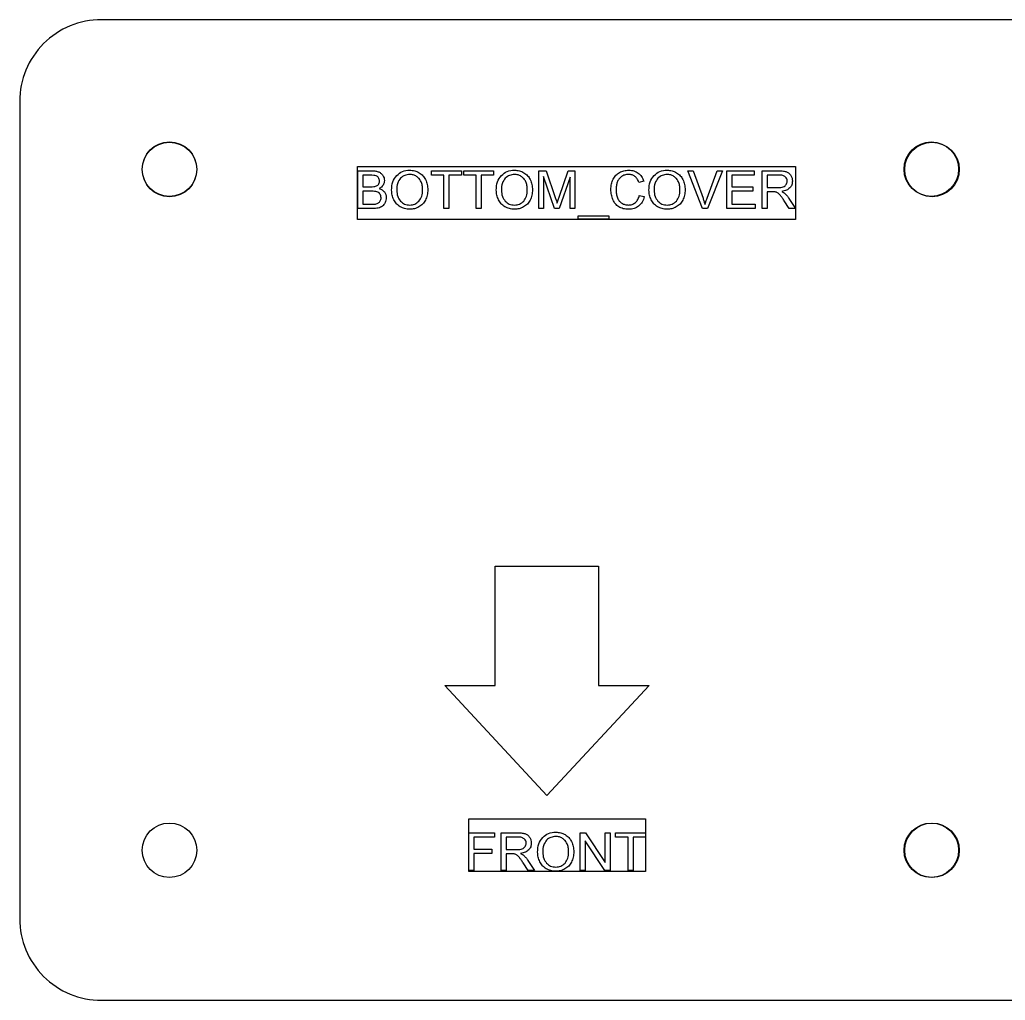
# Model space of a CAD drawing. Header units: millimetres. Extents: x 14 to 304, y 40 to 185.
# Drawn here: x 13.7 to 86.1, y 40.2 to 112.3 of the extents above; entities that cross this region are included whole.
import ezdxf

# ---------------------------------------------------------------- set-up
doc = ezdxf.new("R2010")
doc.units = ezdxf.units.MM
doc.layers.get('0').update_dxf_attribs({"linetype": 'CONTINUOUS'})

msp = doc.modelspace()

# ---------------------------------------------------------------- linework, layer by layer
for p, q in [((38.51, 98.39), (38.51, 101.167)), ((38.51, 101.167), (39.552, 101.167)), ((39.433, 100.84), (38.878, 100.84)), ((38.878, 100.84), (38.878, 100)), ((43.923, 100.84), (43.923, 101.167)), ((43.923, 101.167), (46.125, 101.167)), ((44.839, 100.84), (43.923, 100.84)), ((44.839, 98.39), (44.839, 100.84)), ((46.125, 100.84), (45.206, 100.84)), ((45.206, 100.84), (45.206, 98.39)), ((46.125, 101.167), (46.125, 100.84)), ((46.294, 100.84), (46.294, 101.167)), ((46.294, 101.167), (48.496, 101.167)), ((47.209, 100.84), (46.294, 100.84)), ((47.209, 98.39), (47.209, 100.84)), ((48.496, 100.84), (47.577, 100.84)), ((47.577, 100.84), (47.577, 98.39)), ((48.496, 101.167), (48.496, 100.84)), ((51.81, 98.39), (51.81, 101.167)), ((51.81, 101.167), (52.363, 101.167)), ((52.967, 98.39), (52.164, 100.754)), ((52.164, 100.754), (52.164, 98.39)), ((52.363, 101.167), (53.02, 99.201)), ((54.106, 100.714), (53.299, 98.39)), ((53.301, 99.235), (53.966, 101.167)), ((53.966, 101.167), (54.46, 101.167)), ((54.106, 98.39), (54.106, 100.714)), ((54.46, 101.167), (54.46, 98.39)), ((63.826, 98.39), (62.75, 101.167)), ((62.75, 101.167), (63.148, 101.167)), ((63.148, 101.167), (63.87, 99.149)), ((64.166, 99.149), (64.916, 101.167)), ((65.291, 101.167), (64.204, 98.39)), ((64.916, 101.167), (65.291, 101.167)), ((65.628, 98.39), (65.628, 101.167)), ((65.628, 101.167), (67.637, 101.167)), ((67.637, 100.84), (65.996, 100.84)), ((65.996, 100.84), (65.996, 99.989)), ((67.637, 101.167), (67.637, 100.84)), ((68.215, 98.39), (68.215, 101.167)), ((68.215, 101.167), (69.446, 101.167)), ((69.462, 100.86), (68.582, 100.86)), ((68.582, 100.86), (68.582, 99.941)), ((38.878, 100), (39.478, 100)), ((59.514, 100.406), (59.152, 100.32)), ((65.996, 99.989), (67.533, 99.989)), ((67.533, 99.989), (67.533, 99.663)), ((68.582, 99.941), (69.373, 99.941)), ((39.52, 99.672), (38.878, 99.672)), ((38.878, 99.672), (38.878, 98.717)), ((59.194, 99.363), (59.561, 99.271)), ((67.533, 99.663), (65.996, 99.663)), ((65.996, 99.663), (65.996, 98.717)), ((69.009, 99.623), (68.582, 99.623)), ((68.582, 99.623), (68.582, 98.39)), ((38.878, 98.717), (39.569, 98.717)), ((65.996, 98.717), (67.701, 98.717)), ((67.701, 98.717), (67.701, 98.39)), ((70.201, 98.39), (69.833, 98.967)), ((70.18, 99.146), (70.663, 98.39)), ((39.569, 98.39), (38.51, 98.39)), ((45.206, 98.39), (44.839, 98.39)), ((47.577, 98.39), (47.209, 98.39)), ((52.164, 98.39), (51.81, 98.39)), ((53.299, 98.39), (52.967, 98.39)), ((54.46, 98.39), (54.106, 98.39)), ((54.695, 97.618), (54.695, 97.865)), ((54.695, 97.865), (56.956, 97.865)), ((56.956, 97.865), (56.956, 97.618)), ((64.204, 98.39), (63.826, 98.39)), ((67.701, 98.39), (65.628, 98.39)), ((68.582, 98.39), (68.215, 98.39)), ((70.663, 98.39), (70.201, 98.39)), ((56.956, 97.618), (54.695, 97.618)), ((46.684, 49.769), (46.684, 52.547)), ((46.684, 52.547), (48.557, 52.547)), ((48.557, 52.219), (47.051, 52.219)), ((47.051, 52.219), (47.051, 51.359)), ((48.557, 52.547), (48.557, 52.219)), ((49.041, 49.769), (49.041, 52.547)), ((49.041, 52.547), (50.272, 52.547)), ((50.287, 52.24), (49.408, 52.24)), ((49.408, 52.24), (49.408, 51.321)), ((54.852, 49.769), (54.852, 52.547)), ((54.852, 52.547), (55.229, 52.547)), ((55.229, 52.547), (56.688, 50.366)), ((56.688, 50.366), (56.688, 52.547)), ((56.688, 52.547), (57.041, 52.547)), ((57.041, 52.547), (57.041, 49.769)), ((57.45, 52.219), (57.45, 52.547)), ((57.45, 52.547), (59.652, 52.547)), ((58.365, 52.219), (57.45, 52.219)), ((58.365, 49.769), (58.365, 52.219)), ((59.652, 52.219), (58.733, 52.219)), ((58.733, 52.219), (58.733, 49.769)), ((59.652, 52.547), (59.652, 52.219)), ((56.663, 49.769), (55.204, 51.952)), ((55.204, 51.952), (55.204, 49.769)), ((47.051, 51.359), (48.355, 51.359)), ((48.355, 51.031), (47.051, 51.031)), ((47.051, 51.031), (47.051, 49.769)), ((48.355, 51.359), (48.355, 51.031)), ((49.408, 51.321), (50.198, 51.321)), ((49.835, 51.002), (49.408, 51.002)), ((49.408, 51.002), (49.408, 49.769)), ((51.026, 49.769), (50.659, 50.347)), ((51.006, 50.525), (51.489, 49.769)), ((47.051, 49.769), (46.684, 49.769)), ((49.408, 49.769), (49.041, 49.769)), ((51.489, 49.769), (51.026, 49.769)), ((55.204, 49.769), (54.852, 49.769)), ((57.041, 49.769), (56.663, 49.769)), ((58.733, 49.769), (58.365, 49.769))]:
    msp.add_line(p, q)
msp.add_lwpolyline([(297.755, 40.247, 0.414214), (303.755, 46.247), (303.755, 106.268, 0.414214), (297.755, 112.268), (19.688, 112.268, 0.414214), (13.688, 106.268), (13.688, 46.247, 0.414214), (19.688, 40.247)], format="xyb", close=True)
for points in [[(70.653, 97.598), (38.5, 97.598), (38.5, 101.479), (70.653, 101.479)], [(48.614, 72.137), (56.197, 72.137), (56.197, 63.373), (59.905, 63.373), (52.405, 55.296), (44.905, 63.373), (48.614, 63.373)], [(59.642, 49.701), (46.674, 49.701), (46.674, 53.582), (59.642, 53.582)]]:
    msp.add_lwpolyline(points, close=True)
at = {"extrusion": (0, 0, -1)}
for centre, start, end in [((-24.688, 101.288), 0, 180), ((-24.688, 101.268), 0, 180), ((-80.638, 101.288), 0, 180), ((-80.688, 101.268), 0, 180), ((-24.688, 101.288), -180, 0), ((-24.688, 101.268), -180, 0), ((-80.638, 101.288), -180, 0), ((-80.688, 101.268), -180, 0), ((-24.688, 51.267), 0, 180), ((-24.688, 51.267), 0, 180), ((-80.638, 51.267), 0, 180), ((-80.688, 51.267), 0, 180), ((-24.688, 51.267), -180, 0), ((-24.688, 51.267), -180, 0), ((-80.638, 51.267), -180, 0), ((-80.688, 51.267), -180, 0)]:
    msp.add_arc(centre, 2, start, end, dxfattribs=at)
for points, knots in [([(39.855, 100.801), (39.8, 100.812), (39.66, 100.84), (39.518, 100.84), (39.433, 100.84)], [0, 0, 0, 0, 0.01697353, 0.0425245, 0.0425245, 0.0425245, 0.0425245]), ([(39.552, 101.167), (39.649, 101.166), (39.823, 101.162), (39.989, 101.108), (40.063, 101.083)], [0, 0, 0, 0, 0.02875999, 0.0520186, 0.0520186, 0.0520186, 0.0520186]), ([(40.045, 100.657), (40.02, 100.689), (39.97, 100.754), (39.894, 100.785), (39.855, 100.801)], [0, 0, 0, 0, 0.01197154, 0.02419533, 0.02419533, 0.02419533, 0.02419533]), ([(40.111, 100.413), (40.109, 100.457), (40.104, 100.543), (40.064, 100.62), (40.045, 100.657)], [0, 0, 0, 0, 0.01310838, 0.02549594, 0.02549594, 0.02549594, 0.02549594]), ([(40.063, 101.083), (40.123, 101.051), (40.244, 100.988), (40.324, 100.878), (40.364, 100.823)], [0, 0, 0, 0, 0.02021546, 0.04024357, 0.04024357, 0.04024357, 0.04024357]), ([(40.364, 100.823), (40.396, 100.765), (40.458, 100.65), (40.468, 100.52), (40.473, 100.457)], [0, 0, 0, 0, 0.01970384, 0.03863571, 0.03863571, 0.03863571, 0.03863571]), ([(41.002, 99.742), (41.012, 99.955), (41.032, 100.353), (41.265, 100.675), (41.373, 100.825)], [0, 0, 0, 0, 0.0623474, 0.1166681, 0.1166681, 0.1166681, 0.1166681]), ([(41.373, 100.825), (41.508, 100.939), (41.785, 101.173), (42.147, 101.202), (42.332, 101.217)], [0, 0, 0, 0, 0.0516787, 0.1059071, 0.1059071, 0.1059071, 0.1059071]), ([(41.662, 100.632), (41.58, 100.517), (41.392, 100.251), (41.385, 99.923), (41.381, 99.737)], [0, 0, 0, 0, 0.04154689, 0.09574675, 0.09574675, 0.09574675, 0.09574675]), ([(42.334, 100.9), (42.208, 100.889), (41.957, 100.867), (41.76, 100.71), (41.662, 100.632)], [0, 0, 0, 0, 0.03692272, 0.07375746, 0.07375746, 0.07375746, 0.07375746]), ([(42.332, 101.217), (42.456, 101.209), (42.7, 101.196), (42.918, 101.086), (43.025, 101.033)], [0, 0, 0, 0, 0.03685731, 0.07241788, 0.07241788, 0.07241788, 0.07241788]), ([(42.829, 100.761), (42.753, 100.801), (42.598, 100.884), (42.422, 100.895), (42.334, 100.9)], [0, 0, 0, 0, 0.02564779, 0.05200341, 0.05200341, 0.05200341, 0.05200341]), ([(43.165, 100.369), (43.123, 100.448), (43.04, 100.604), (42.899, 100.709), (42.829, 100.761)], [0, 0, 0, 0, 0.02652219, 0.05218164, 0.05218164, 0.05218164, 0.05218164]), ([(43.025, 101.033), (43.122, 100.965), (43.317, 100.829), (43.436, 100.624), (43.496, 100.52)], [0, 0, 0, 0, 0.0349966, 0.07035918, 0.07035918, 0.07035918, 0.07035918]), ([(48.691, 99.742), (48.701, 99.955), (48.722, 100.353), (48.954, 100.675), (49.062, 100.825)], [0, 0, 0, 0, 0.0623475, 0.1166681, 0.1166681, 0.1166681, 0.1166681]), ([(49.062, 100.825), (49.197, 100.939), (49.474, 101.173), (49.836, 101.202), (50.021, 101.217)], [0, 0, 0, 0, 0.0516787, 0.1059071, 0.1059071, 0.1059071, 0.1059071]), ([(49.351, 100.632), (49.269, 100.517), (49.081, 100.251), (49.074, 99.923), (49.07, 99.737)], [0, 0, 0, 0, 0.04154689, 0.09574674, 0.09574674, 0.09574674, 0.09574674]), ([(50.023, 100.9), (49.897, 100.889), (49.647, 100.867), (49.449, 100.71), (49.351, 100.632)], [0, 0, 0, 0, 0.03692275, 0.07375747, 0.07375747, 0.07375747, 0.07375747]), ([(50.021, 101.217), (50.145, 101.209), (50.389, 101.196), (50.607, 101.086), (50.714, 101.033)], [0, 0, 0, 0, 0.03685725, 0.07241788, 0.07241788, 0.07241788, 0.07241788]), ([(50.518, 100.761), (50.442, 100.801), (50.287, 100.884), (50.112, 100.895), (50.023, 100.9)], [0, 0, 0, 0, 0.02564776, 0.05200347, 0.05200347, 0.05200347, 0.05200347]), ([(50.854, 100.369), (50.812, 100.448), (50.729, 100.604), (50.588, 100.709), (50.518, 100.761)], [0, 0, 0, 0, 0.02652225, 0.05218162, 0.05218162, 0.05218162, 0.05218162]), ([(50.714, 101.033), (50.811, 100.965), (51.006, 100.829), (51.125, 100.624), (51.185, 100.52)], [0, 0, 0, 0, 0.0349966, 0.07035915, 0.07035915, 0.07035915, 0.07035915]), ([(57.271, 100.556), (57.332, 100.657), (57.452, 100.857), (57.647, 100.984), (57.743, 101.047)], [0, 0, 0, 0, 0.03480267, 0.06887219, 0.06887219, 0.06887219, 0.06887219]), ([(57.874, 100.747), (57.807, 100.691), (57.673, 100.578), (57.606, 100.416), (57.572, 100.335)], [0, 0, 0, 0, 0.0256587, 0.05177007, 0.05177007, 0.05177007, 0.05177007]), ([(57.743, 101.047), (57.849, 101.096), (58.062, 101.195), (58.298, 101.208), (58.417, 101.215)], [0, 0, 0, 0, 0.03451379, 0.06998209, 0.06998209, 0.06998209, 0.06998209]), ([(58.409, 100.9), (58.309, 100.895), (58.118, 100.886), (57.952, 100.791), (57.874, 100.747)], [0, 0, 0, 0, 0.02964258, 0.05638216, 0.05638216, 0.05638216, 0.05638216]), ([(58.872, 100.762), (58.804, 100.802), (58.662, 100.887), (58.496, 100.896), (58.409, 100.9)], [0, 0, 0, 0, 0.02319712, 0.0489157, 0.0489157, 0.0489157, 0.0489157]), ([(58.417, 101.215), (58.548, 101.207), (58.799, 101.194), (59.015, 101.064), (59.118, 101.002)], [0, 0, 0, 0, 0.03873495, 0.07424015, 0.07424015, 0.07424015, 0.07424015]), ([(59.152, 100.32), (59.119, 100.412), (59.059, 100.581), (58.93, 100.705), (58.872, 100.762)], [0, 0, 0, 0, 0.02874829, 0.05293047, 0.05293047, 0.05293047, 0.05293047]), ([(59.118, 101.002), (59.206, 100.923), (59.388, 100.757), (59.471, 100.525), (59.514, 100.406)], [0, 0, 0, 0, 0.035118, 0.07262039, 0.07262039, 0.07262039, 0.07262039]), ([(59.902, 99.742), (59.913, 99.955), (59.933, 100.353), (60.165, 100.675), (60.274, 100.825)], [0, 0, 0, 0, 0.0623474, 0.1166681, 0.1166681, 0.1166681, 0.1166681]), ([(60.274, 100.825), (60.409, 100.939), (60.685, 101.173), (61.047, 101.202), (61.232, 101.217)], [0, 0, 0, 0, 0.0516787, 0.1059071, 0.1059071, 0.1059071, 0.1059071]), ([(60.563, 100.632), (60.481, 100.517), (60.293, 100.251), (60.285, 99.923), (60.281, 99.737)], [0, 0, 0, 0, 0.04154689, 0.09574676, 0.09574676, 0.09574676, 0.09574676]), ([(61.234, 100.9), (61.109, 100.889), (60.858, 100.867), (60.661, 100.71), (60.563, 100.632)], [0, 0, 0, 0, 0.03692275, 0.07375747, 0.07375747, 0.07375747, 0.07375747]), ([(61.232, 101.217), (61.357, 101.209), (61.6, 101.196), (61.819, 101.086), (61.926, 101.033)], [0, 0, 0, 0, 0.03685714, 0.07241776, 0.07241776, 0.07241776, 0.07241776]), ([(61.73, 100.761), (61.653, 100.801), (61.498, 100.884), (61.323, 100.895), (61.234, 100.9)], [0, 0, 0, 0, 0.02564787, 0.05200334, 0.05200334, 0.05200334, 0.05200334]), ([(62.065, 100.369), (62.023, 100.448), (61.941, 100.604), (61.799, 100.709), (61.73, 100.761)], [0, 0, 0, 0, 0.02652232, 0.05218159, 0.05218159, 0.05218159, 0.05218159]), ([(61.926, 101.033), (62.023, 100.965), (62.218, 100.829), (62.337, 100.624), (62.397, 100.52)], [0, 0, 0, 0, 0.03499669, 0.07035924, 0.07035924, 0.07035924, 0.07035924]), ([(69.446, 101.167), (69.556, 101.166), (69.748, 101.165), (69.932, 101.114), (70.011, 101.092)], [0, 0, 0, 0, 0.03273903, 0.05717245, 0.05717245, 0.05717245, 0.05717245]), ([(69.913, 100.733), (69.854, 100.77), (69.716, 100.855), (69.553, 100.858), (69.462, 100.86)], [0, 0, 0, 0, 0.02076263, 0.04769087, 0.04769087, 0.04769087, 0.04769087]), ([(70.057, 100.409), (70.051, 100.472), (70.039, 100.596), (69.955, 100.688), (69.913, 100.733)], [0, 0, 0, 0, 0.01830605, 0.03630216, 0.03630216, 0.03630216, 0.03630216]), ([(70.011, 101.092), (70.073, 101.062), (70.198, 101), (70.279, 100.886), (70.32, 100.828)], [0, 0, 0, 0, 0.02023266, 0.04123023, 0.04123023, 0.04123023, 0.04123023]), ([(70.32, 100.828), (70.354, 100.763), (70.422, 100.632), (70.431, 100.484), (70.436, 100.409)], [0, 0, 0, 0, 0.0217454, 0.04386732, 0.04386732, 0.04386732, 0.04386732]), ([(39.478, 100), (39.548, 100), (39.666, 100), (39.782, 100.023), (39.829, 100.032)], [0, 0, 0, 0, 0.02100042, 0.03527527, 0.03527527, 0.03527527, 0.03527527]), ([(39.829, 100.032), (39.872, 100.048), (39.954, 100.076), (40.012, 100.14), (40.04, 100.171)], [0, 0, 0, 0, 0.01348421, 0.02559905, 0.02559905, 0.02559905, 0.02559905]), ([(40.04, 100.171), (40.061, 100.206), (40.104, 100.281), (40.109, 100.368), (40.111, 100.413)], [0, 0, 0, 0, 0.01212863, 0.0256046, 0.0256046, 0.0256046, 0.0256046]), ([(40.376, 100.121), (40.339, 100.071), (40.26, 99.965), (40.145, 99.901), (40.085, 99.867)], [0, 0, 0, 0, 0.01868188, 0.03907284, 0.03907284, 0.03907284, 0.03907284]), ([(40.473, 100.457), (40.469, 100.398), (40.46, 100.279), (40.404, 100.174), (40.376, 100.121)], [0, 0, 0, 0, 0.01745807, 0.03524919, 0.03524919, 0.03524919, 0.03524919]), ([(43.279, 99.777), (43.275, 99.884), (43.268, 100.087), (43.198, 100.278), (43.165, 100.369)], [0, 0, 0, 0, 0.03189071, 0.06065663, 0.06065663, 0.06065663, 0.06065663]), ([(43.496, 100.52), (43.543, 100.405), (43.641, 100.166), (43.652, 99.908), (43.658, 99.775)], [0, 0, 0, 0, 0.03712239, 0.07681259, 0.07681259, 0.07681259, 0.07681259]), ([(50.968, 99.777), (50.965, 99.884), (50.958, 100.087), (50.887, 100.278), (50.854, 100.369)], [0, 0, 0, 0, 0.03189071, 0.06065661, 0.06065661, 0.06065661, 0.06065661]), ([(51.185, 100.52), (51.232, 100.405), (51.33, 100.166), (51.341, 99.908), (51.347, 99.775)], [0, 0, 0, 0, 0.03712237, 0.07681258, 0.07681258, 0.07681258, 0.07681258]), ([(57.106, 99.799), (57.111, 99.937), (57.122, 100.199), (57.223, 100.441), (57.271, 100.556)], [0, 0, 0, 0, 0.04083081, 0.07804721, 0.07804721, 0.07804721, 0.07804721]), ([(57.572, 100.335), (57.546, 100.248), (57.495, 100.073), (57.488, 99.892), (57.485, 99.801)], [0, 0, 0, 0, 0.02706797, 0.05422757, 0.05422757, 0.05422757, 0.05422757]), ([(62.18, 99.777), (62.176, 99.884), (62.169, 100.087), (62.099, 100.278), (62.065, 100.369)], [0, 0, 0, 0, 0.0318907, 0.0606566, 0.0606566, 0.0606566, 0.0606566]), ([(62.397, 100.52), (62.444, 100.405), (62.542, 100.166), (62.553, 99.908), (62.559, 99.775)], [0, 0, 0, 0, 0.03712233, 0.07681254, 0.07681254, 0.07681254, 0.07681254]), ([(69.373, 99.941), (69.448, 99.942), (69.582, 99.944), (69.71, 99.978), (69.767, 99.993)], [0, 0, 0, 0, 0.02249107, 0.03989402, 0.03989402, 0.03989402, 0.03989402]), ([(70.244, 99.911), (70.166, 99.849), (69.993, 99.711), (69.773, 99.674), (69.653, 99.653)], [0, 0, 0, 0, 0.02945708, 0.0654208, 0.0654208, 0.0654208, 0.0654208]), ([(69.767, 99.993), (69.811, 100.013), (69.897, 100.051), (69.955, 100.124), (69.983, 100.16)], [0, 0, 0, 0, 0.01422253, 0.02766647, 0.02766647, 0.02766647, 0.02766647]), ([(69.983, 100.16), (70.004, 100.199), (70.047, 100.277), (70.053, 100.365), (70.057, 100.409)], [0, 0, 0, 0, 0.01318263, 0.02626943, 0.02626943, 0.02626943, 0.02626943]), ([(70.436, 100.409), (70.428, 100.315), (70.413, 100.13), (70.3, 99.983), (70.244, 99.911)], [0, 0, 0, 0, 0.02765483, 0.05442364, 0.05442364, 0.05442364, 0.05442364]), ([(39.926, 99.626), (39.869, 99.639), (39.736, 99.671), (39.598, 99.672), (39.52, 99.672)], [0, 0, 0, 0, 0.01756753, 0.0410208, 0.0410208, 0.0410208, 0.0410208]), ([(40.147, 99.465), (40.118, 99.5), (40.058, 99.573), (39.971, 99.608), (39.926, 99.626)], [0, 0, 0, 0, 0.01361727, 0.02770511, 0.02770511, 0.02770511, 0.02770511]), ([(40.085, 99.867), (40.163, 99.84), (40.312, 99.787), (40.42, 99.671), (40.472, 99.615)], [0, 0, 0, 0, 0.02442625, 0.04683575, 0.04683575, 0.04683575, 0.04683575]), ([(40.227, 99.195), (40.224, 99.244), (40.218, 99.341), (40.17, 99.424), (40.147, 99.465)], [0, 0, 0, 0, 0.01465463, 0.02849031, 0.02849031, 0.02849031, 0.02849031]), ([(40.172, 98.961), (40.188, 98.997), (40.221, 99.071), (40.225, 99.153), (40.227, 99.195)], [0, 0, 0, 0, 0.01167066, 0.02422808, 0.02422808, 0.02422808, 0.02422808]), ([(40.472, 99.615), (40.512, 99.553), (40.592, 99.424), (40.602, 99.272), (40.607, 99.195)], [0, 0, 0, 0, 0.02191914, 0.04481399, 0.04481399, 0.04481399, 0.04481399]), ([(40.607, 99.195), (40.604, 99.131), (40.598, 99.005), (40.549, 98.889), (40.525, 98.832)], [0, 0, 0, 0, 0.01894206, 0.03746022, 0.03746022, 0.03746022, 0.03746022]), ([(41.161, 99.049), (41.114, 99.16), (41.021, 99.382), (41.008, 99.622), (41.002, 99.742)], [0, 0, 0, 0, 0.03577772, 0.07162162, 0.07162162, 0.07162162, 0.07162162]), ([(41.381, 99.737), (41.389, 99.582), (41.403, 99.292), (41.572, 99.056), (41.651, 98.946)], [0, 0, 0, 0, 0.04538797, 0.08515527, 0.08515527, 0.08515527, 0.08515527]), ([(43.011, 98.948), (43.089, 99.062), (43.259, 99.311), (43.272, 99.613), (43.279, 99.777)], [0, 0, 0, 0, 0.0406177, 0.08860043, 0.08860043, 0.08860043, 0.08860043]), ([(43.658, 99.775), (43.652, 99.639), (43.64, 99.377), (43.537, 99.136), (43.488, 99.019)], [0, 0, 0, 0, 0.04025415, 0.07805841, 0.07805841, 0.07805841, 0.07805841]), ([(48.85, 99.049), (48.803, 99.16), (48.711, 99.382), (48.697, 99.622), (48.691, 99.742)], [0, 0, 0, 0, 0.03577771, 0.07162161, 0.07162161, 0.07162161, 0.07162161]), ([(49.07, 99.737), (49.078, 99.582), (49.093, 99.292), (49.261, 99.056), (49.34, 98.946)], [0, 0, 0, 0, 0.04538797, 0.08515524, 0.08515524, 0.08515524, 0.08515524]), ([(50.7, 98.948), (50.778, 99.062), (50.948, 99.311), (50.961, 99.613), (50.968, 99.777)], [0, 0, 0, 0, 0.04061766, 0.08860039, 0.08860039, 0.08860039, 0.08860039]), ([(51.347, 99.775), (51.341, 99.639), (51.329, 99.377), (51.226, 99.136), (51.177, 99.019)], [0, 0, 0, 0, 0.04025415, 0.07805841, 0.07805841, 0.07805841, 0.07805841]), ([(53.02, 99.201), (53.047, 99.121), (53.092, 98.984), (53.135, 98.846), (53.153, 98.789)], [0, 0, 0, 0, 0.02527122, 0.04320421, 0.04320421, 0.04320421, 0.04320421]), ([(53.153, 98.789), (53.173, 98.852), (53.221, 99.001), (53.271, 99.149), (53.301, 99.235)], [0, 0, 0, 0, 0.0196691, 0.04691748, 0.04691748, 0.04691748, 0.04691748]), ([(57.252, 99.055), (57.21, 99.173), (57.123, 99.414), (57.111, 99.67), (57.106, 99.799)], [0, 0, 0, 0, 0.037603, 0.0762895, 0.0762895, 0.0762895, 0.0762895]), ([(57.485, 99.801), (57.488, 99.69), (57.494, 99.479), (57.558, 99.277), (57.588, 99.183)], [0, 0, 0, 0, 0.03328306, 0.06299296, 0.06299296, 0.06299296, 0.06299296]), ([(57.588, 99.183), (57.626, 99.101), (57.7, 98.942), (57.841, 98.838), (57.909, 98.787)], [0, 0, 0, 0, 0.02659563, 0.05164652, 0.05164652, 0.05164652, 0.05164652]), ([(58.904, 98.835), (58.97, 98.905), (59.112, 99.055), (59.165, 99.256), (59.194, 99.363)], [0, 0, 0, 0, 0.02849021, 0.06115471, 0.06115471, 0.06115471, 0.06115471]), ([(59.561, 99.271), (59.518, 99.131), (59.436, 98.866), (59.239, 98.672), (59.145, 98.58)], [0, 0, 0, 0, 0.04306342, 0.08174109, 0.08174109, 0.08174109, 0.08174109]), ([(60.061, 99.049), (60.015, 99.16), (59.922, 99.382), (59.909, 99.622), (59.902, 99.742)], [0, 0, 0, 0, 0.03577767, 0.07162158, 0.07162158, 0.07162158, 0.07162158]), ([(60.281, 99.737), (60.289, 99.582), (60.304, 99.292), (60.473, 99.056), (60.551, 98.946)], [0, 0, 0, 0, 0.04538795, 0.08515528, 0.08515528, 0.08515528, 0.08515528]), ([(61.912, 98.948), (61.99, 99.062), (62.16, 99.311), (62.173, 99.613), (62.18, 99.777)], [0, 0, 0, 0, 0.0406176, 0.08860033, 0.08860033, 0.08860033, 0.08860033]), ([(62.559, 99.775), (62.553, 99.639), (62.541, 99.377), (62.438, 99.136), (62.388, 99.019)], [0, 0, 0, 0, 0.04025416, 0.07805834, 0.07805834, 0.07805834, 0.07805834]), ([(69.213, 99.61), (69.186, 99.614), (69.118, 99.623), (69.05, 99.623), (69.009, 99.623)], [0, 0, 0, 0, 0.00830242, 0.02052825, 0.02052825, 0.02052825, 0.02052825]), ([(69.381, 99.536), (69.354, 99.552), (69.301, 99.584), (69.242, 99.601), (69.213, 99.61)], [0, 0, 0, 0, 0.00945327, 0.01838889, 0.01838889, 0.01838889, 0.01838889]), ([(69.568, 99.35), (69.536, 99.389), (69.481, 99.458), (69.411, 99.513), (69.381, 99.536)], [0, 0, 0, 0, 0.0149885, 0.02640915, 0.02640915, 0.02640915, 0.02640915]), ([(69.833, 98.967), (69.785, 99.042), (69.701, 99.172), (69.608, 99.297), (69.568, 99.35)], [0, 0, 0, 0, 0.0265128, 0.04658015, 0.04658015, 0.04658015, 0.04658015]), ([(69.653, 99.653), (69.697, 99.632), (69.775, 99.593), (69.844, 99.539), (69.875, 99.515)], [0, 0, 0, 0, 0.01460439, 0.02619161, 0.02619161, 0.02619161, 0.02619161]), ([(69.875, 99.515), (69.929, 99.461), (70.042, 99.348), (70.132, 99.215), (70.18, 99.146)], [0, 0, 0, 0, 0.02285398, 0.04800966, 0.04800966, 0.04800966, 0.04800966]), ([(39.569, 98.717), (39.62, 98.717), (39.703, 98.717), (39.786, 98.727), (39.819, 98.731)], [0, 0, 0, 0, 0.01516207, 0.02506515, 0.02506515, 0.02506515, 0.02506515]), ([(39.819, 98.731), (39.859, 98.739), (39.933, 98.754), (40, 98.79), (40.031, 98.806)], [0, 0, 0, 0, 0.01204096, 0.02263537, 0.02263537, 0.02263537, 0.02263537]), ([(40.321, 98.573), (40.277, 98.544), (40.182, 98.483), (40.074, 98.452), (40.017, 98.436)], [0, 0, 0, 0, 0.01582648, 0.03353334, 0.03353334, 0.03353334, 0.03353334]), ([(40.031, 98.806), (40.059, 98.827), (40.116, 98.869), (40.153, 98.929), (40.172, 98.961)], [0, 0, 0, 0, 0.01013792, 0.02103882, 0.02103882, 0.02103882, 0.02103882]), ([(40.525, 98.832), (40.497, 98.78), (40.444, 98.682), (40.361, 98.608), (40.321, 98.573)], [0, 0, 0, 0, 0.01747646, 0.03315279, 0.03315279, 0.03315279, 0.03315279]), ([(41.629, 98.532), (41.532, 98.601), (41.338, 98.739), (41.22, 98.945), (41.161, 99.049)], [0, 0, 0, 0, 0.0351963, 0.07049852, 0.07049852, 0.07049852, 0.07049852]), ([(42.33, 98.342), (42.204, 98.349), (41.957, 98.364), (41.737, 98.476), (41.629, 98.532)], [0, 0, 0, 0, 0.03743908, 0.07334103, 0.07334103, 0.07334103, 0.07334103]), ([(41.651, 98.946), (41.747, 98.861), (41.941, 98.691), (42.198, 98.668), (42.328, 98.657)], [0, 0, 0, 0, 0.03736278, 0.07535979, 0.07535979, 0.07535979, 0.07535979]), ([(42.328, 98.657), (42.46, 98.668), (42.719, 98.691), (42.915, 98.863), (43.011, 98.948)], [0, 0, 0, 0, 0.03852215, 0.0760474, 0.0760474, 0.0760474, 0.0760474]), ([(43.004, 98.514), (42.898, 98.464), (42.684, 98.363), (42.448, 98.349), (42.33, 98.342)], [0, 0, 0, 0, 0.03494838, 0.07016945, 0.07016945, 0.07016945, 0.07016945]), ([(43.488, 99.019), (43.426, 98.915), (43.303, 98.709), (43.103, 98.578), (43.004, 98.514)], [0, 0, 0, 0, 0.03581911, 0.07070878, 0.07070878, 0.07070878, 0.07070878]), ([(49.318, 98.532), (49.221, 98.601), (49.027, 98.739), (48.909, 98.945), (48.85, 99.049)], [0, 0, 0, 0, 0.03519632, 0.07049853, 0.07049853, 0.07049853, 0.07049853]), ([(50.019, 98.342), (49.893, 98.349), (49.646, 98.364), (49.426, 98.476), (49.318, 98.532)], [0, 0, 0, 0, 0.03743899, 0.07334103, 0.07334103, 0.07334103, 0.07334103]), ([(49.34, 98.946), (49.436, 98.861), (49.63, 98.691), (49.887, 98.668), (50.017, 98.657)], [0, 0, 0, 0, 0.03736278, 0.07535985, 0.07535985, 0.07535985, 0.07535985]), ([(50.017, 98.657), (50.149, 98.668), (50.408, 98.691), (50.604, 98.863), (50.7, 98.948)], [0, 0, 0, 0, 0.03852215, 0.0760474, 0.0760474, 0.0760474, 0.0760474]), ([(50.694, 98.514), (50.587, 98.464), (50.373, 98.363), (50.137, 98.349), (50.019, 98.342)], [0, 0, 0, 0, 0.03494844, 0.07016951, 0.07016951, 0.07016951, 0.07016951]), ([(51.177, 99.019), (51.115, 98.915), (50.992, 98.709), (50.792, 98.578), (50.694, 98.514)], [0, 0, 0, 0, 0.03581911, 0.07070878, 0.07070878, 0.07070878, 0.07070878]), ([(57.681, 98.525), (57.592, 98.594), (57.408, 98.738), (57.305, 98.947), (57.252, 99.055)], [0, 0, 0, 0, 0.03338797, 0.0688944, 0.0688944, 0.0688944, 0.0688944]), ([(58.411, 98.342), (58.273, 98.347), (58.016, 98.356), (57.786, 98.472), (57.681, 98.525)], [0, 0, 0, 0, 0.04097055, 0.07608886, 0.07608886, 0.07608886, 0.07608886]), ([(57.909, 98.787), (57.983, 98.749), (58.131, 98.673), (58.298, 98.662), (58.381, 98.657)], [0, 0, 0, 0, 0.02471841, 0.04942592, 0.04942592, 0.04942592, 0.04942592]), ([(58.381, 98.657), (58.479, 98.663), (58.669, 98.676), (58.827, 98.783), (58.904, 98.835)], [0, 0, 0, 0, 0.02886232, 0.05613737, 0.05613737, 0.05613737, 0.05613737]), ([(59.145, 98.58), (59.037, 98.511), (58.814, 98.367), (58.548, 98.351), (58.411, 98.342)], [0, 0, 0, 0, 0.03783891, 0.07832918, 0.07832918, 0.07832918, 0.07832918]), ([(60.529, 98.532), (60.433, 98.601), (60.239, 98.739), (60.121, 98.945), (60.061, 99.049)], [0, 0, 0, 0, 0.03519641, 0.07049862, 0.07049862, 0.07049862, 0.07049862]), ([(61.231, 98.342), (61.104, 98.349), (60.857, 98.364), (60.637, 98.476), (60.529, 98.532)], [0, 0, 0, 0, 0.03743911, 0.07334093, 0.07334093, 0.07334093, 0.07334093]), ([(60.551, 98.946), (60.648, 98.861), (60.842, 98.691), (61.099, 98.668), (61.229, 98.657)], [0, 0, 0, 0, 0.03736278, 0.07535973, 0.07535973, 0.07535973, 0.07535973]), ([(61.229, 98.657), (61.36, 98.668), (61.62, 98.691), (61.815, 98.863), (61.912, 98.948)], [0, 0, 0, 0, 0.03852215, 0.07604749, 0.07604749, 0.07604749, 0.07604749]), ([(61.905, 98.514), (61.799, 98.464), (61.585, 98.363), (61.349, 98.349), (61.231, 98.342)], [0, 0, 0, 0, 0.03494844, 0.07016939, 0.07016939, 0.07016939, 0.07016939]), ([(62.388, 99.019), (62.326, 98.915), (62.204, 98.709), (62.004, 98.578), (61.905, 98.514)], [0, 0, 0, 0, 0.03581911, 0.07070888, 0.07070888, 0.07070888, 0.07070888]), ([(63.87, 99.149), (63.897, 99.071), (63.95, 98.921), (63.995, 98.768), (64.016, 98.695)], [0, 0, 0, 0, 0.02482202, 0.04776681, 0.04776681, 0.04776681, 0.04776681]), ([(64.016, 98.695), (64.038, 98.771), (64.084, 98.924), (64.138, 99.074), (64.166, 99.149)], [0, 0, 0, 0, 0.02378001, 0.04788584, 0.04788584, 0.04788584, 0.04788584]), ([(40.017, 98.436), (39.95, 98.422), (39.802, 98.393), (39.651, 98.391), (39.569, 98.39)], [0, 0, 0, 0, 0.02064124, 0.04513542, 0.04513542, 0.04513542, 0.04513542]), ([(50.272, 52.547), (50.382, 52.546), (50.574, 52.544), (50.758, 52.494), (50.837, 52.472)], [0, 0, 0, 0, 0.03273891, 0.05717227, 0.05717227, 0.05717227, 0.05717227]), ([(50.739, 52.113), (50.679, 52.15), (50.542, 52.234), (50.379, 52.238), (50.287, 52.24)], [0, 0, 0, 0, 0.02076258, 0.04769073, 0.04769073, 0.04769073, 0.04769073]), ([(50.837, 52.472), (50.898, 52.442), (51.024, 52.38), (51.105, 52.266), (51.146, 52.207)], [0, 0, 0, 0, 0.02023274, 0.04123033, 0.04123033, 0.04123033, 0.04123033]), ([(51.146, 52.207), (51.179, 52.142), (51.247, 52.011), (51.257, 51.863), (51.261, 51.789)], [0, 0, 0, 0, 0.02174542, 0.04386733, 0.04386733, 0.04386733, 0.04386733]), ([(51.726, 51.122), (51.736, 51.334), (51.756, 51.733), (51.989, 52.055), (52.097, 52.205)], [0, 0, 0, 0, 0.0623474, 0.1166681, 0.1166681, 0.1166681, 0.1166681]), ([(52.097, 52.205), (52.232, 52.319), (52.509, 52.553), (52.871, 52.581), (53.056, 52.596)], [0, 0, 0, 0, 0.0516787, 0.1059071, 0.1059071, 0.1059071, 0.1059071]), ([(53.058, 52.279), (52.932, 52.268), (52.681, 52.246), (52.484, 52.09), (52.386, 52.011)], [0, 0, 0, 0, 0.03692275, 0.07375747, 0.07375747, 0.07375747, 0.07375747]), ([(53.056, 52.596), (53.18, 52.589), (53.424, 52.575), (53.642, 52.466), (53.749, 52.412)], [0, 0, 0, 0, 0.03685731, 0.07241788, 0.07241788, 0.07241788, 0.07241788]), ([(53.553, 52.14), (53.477, 52.181), (53.322, 52.263), (53.146, 52.274), (53.058, 52.279)], [0, 0, 0, 0, 0.02564782, 0.0520034, 0.0520034, 0.0520034, 0.0520034]), ([(53.889, 51.748), (53.847, 51.827), (53.764, 51.983), (53.623, 52.088), (53.553, 52.14)], [0, 0, 0, 0, 0.02652222, 0.05218159, 0.05218159, 0.05218159, 0.05218159]), ([(53.749, 52.412), (53.846, 52.345), (54.041, 52.209), (54.16, 52.003), (54.22, 51.9)], [0, 0, 0, 0, 0.03499655, 0.07035917, 0.07035917, 0.07035917, 0.07035917]), ([(50.592, 51.373), (50.637, 51.392), (50.723, 51.43), (50.78, 51.504), (50.809, 51.54)], [0, 0, 0, 0, 0.01422248, 0.02766635, 0.02766635, 0.02766635, 0.02766635]), ([(50.882, 51.789), (50.877, 51.851), (50.865, 51.975), (50.781, 52.067), (50.739, 52.113)], [0, 0, 0, 0, 0.01830604, 0.03630216, 0.03630216, 0.03630216, 0.03630216]), ([(50.809, 51.54), (50.83, 51.579), (50.873, 51.656), (50.879, 51.745), (50.882, 51.789)], [0, 0, 0, 0, 0.01318263, 0.02626942, 0.02626942, 0.02626942, 0.02626942]), ([(51.261, 51.789), (51.254, 51.695), (51.239, 51.509), (51.126, 51.363), (51.07, 51.29)], [0, 0, 0, 0, 0.02765483, 0.0544237, 0.0544237, 0.0544237, 0.0544237]), ([(52.386, 52.011), (52.304, 51.896), (52.116, 51.63), (52.109, 51.302), (52.105, 51.116)], [0, 0, 0, 0, 0.04154692, 0.09574678, 0.09574678, 0.09574678, 0.09574678]), ([(54.003, 51.156), (53.999, 51.263), (53.992, 51.466), (53.922, 51.657), (53.889, 51.748)], [0, 0, 0, 0, 0.03189071, 0.06065663, 0.06065663, 0.06065663, 0.06065663]), ([(54.22, 51.9), (54.267, 51.784), (54.365, 51.545), (54.376, 51.287), (54.382, 51.154)], [0, 0, 0, 0, 0.03712237, 0.07681257, 0.07681257, 0.07681257, 0.07681257]), ([(50.039, 50.989), (50.012, 50.993), (49.944, 51.002), (49.875, 51.002), (49.835, 51.002)], [0, 0, 0, 0, 0.00830221, 0.0205282, 0.0205282, 0.0205282, 0.0205282]), ([(50.207, 50.915), (50.18, 50.931), (50.127, 50.963), (50.068, 50.981), (50.039, 50.989)], [0, 0, 0, 0, 0.00945332, 0.018389, 0.018389, 0.018389, 0.018389]), ([(50.198, 51.321), (50.274, 51.322), (50.407, 51.323), (50.536, 51.358), (50.592, 51.373)], [0, 0, 0, 0, 0.02249121, 0.0398942, 0.0398942, 0.0398942, 0.0398942]), ([(50.394, 50.73), (50.362, 50.769), (50.307, 50.838), (50.237, 50.892), (50.207, 50.915)], [0, 0, 0, 0, 0.01498846, 0.02640911, 0.02640911, 0.02640911, 0.02640911]), ([(50.659, 50.347), (50.611, 50.421), (50.526, 50.551), (50.434, 50.676), (50.394, 50.73)], [0, 0, 0, 0, 0.0265127, 0.04658022, 0.04658022, 0.04658022, 0.04658022]), ([(51.07, 51.29), (50.992, 51.228), (50.819, 51.091), (50.599, 51.053), (50.479, 51.033)], [0, 0, 0, 0, 0.02945708, 0.06542074, 0.06542074, 0.06542074, 0.06542074]), ([(50.479, 51.033), (50.523, 51.011), (50.601, 50.972), (50.67, 50.918), (50.7, 50.894)], [0, 0, 0, 0, 0.01460429, 0.02619151, 0.02619151, 0.02619151, 0.02619151]), ([(50.7, 50.894), (50.755, 50.84), (50.868, 50.727), (50.958, 50.594), (51.006, 50.525)], [0, 0, 0, 0, 0.02285394, 0.04800965, 0.04800965, 0.04800965, 0.04800965]), ([(51.885, 50.428), (51.838, 50.539), (51.745, 50.761), (51.732, 51.001), (51.726, 51.122)], [0, 0, 0, 0, 0.03577771, 0.07162161, 0.07162161, 0.07162161, 0.07162161]), ([(52.105, 51.116), (52.113, 50.961), (52.127, 50.671), (52.296, 50.435), (52.375, 50.325)], [0, 0, 0, 0, 0.04538797, 0.0851553, 0.0851553, 0.0851553, 0.0851553]), ([(53.735, 50.328), (53.813, 50.442), (53.983, 50.69), (53.996, 50.992), (54.003, 51.156)], [0, 0, 0, 0, 0.04061769, 0.08860041, 0.08860041, 0.08860041, 0.08860041]), ([(54.382, 51.154), (54.376, 51.019), (54.364, 50.756), (54.261, 50.515), (54.212, 50.398)], [0, 0, 0, 0, 0.04025416, 0.07805839, 0.07805839, 0.07805839, 0.07805839]), ([(52.353, 49.911), (52.256, 49.98), (52.062, 50.118), (51.944, 50.325), (51.885, 50.428)], [0, 0, 0, 0, 0.03519632, 0.07049856, 0.07049856, 0.07049856, 0.07049856]), ([(52.375, 50.325), (52.471, 50.241), (52.665, 50.071), (52.922, 50.048), (53.052, 50.036)], [0, 0, 0, 0, 0.03736278, 0.07535979, 0.07535979, 0.07535979, 0.07535979]), ([(53.052, 50.036), (53.184, 50.048), (53.443, 50.07), (53.639, 50.243), (53.735, 50.328)], [0, 0, 0, 0, 0.03852209, 0.07604739, 0.07604739, 0.07604739, 0.07604739]), ([(54.212, 50.398), (54.15, 50.294), (54.027, 50.089), (53.827, 49.958), (53.728, 49.893)], [0, 0, 0, 0, 0.03581911, 0.07070878, 0.07070878, 0.07070878, 0.07070878]), ([(53.054, 49.721), (52.928, 49.729), (52.681, 49.743), (52.461, 49.856), (52.353, 49.911)], [0, 0, 0, 0, 0.03743911, 0.07334104, 0.07334104, 0.07334104, 0.07334104]), ([(53.728, 49.893), (53.622, 49.843), (53.408, 49.743), (53.172, 49.729), (53.054, 49.721)], [0, 0, 0, 0, 0.03494833, 0.0701694, 0.0701694, 0.0701694, 0.0701694])]:
    msp.add_open_spline(points, degree=3, knots=knots)

doc.saveas('drawing.dxf')
